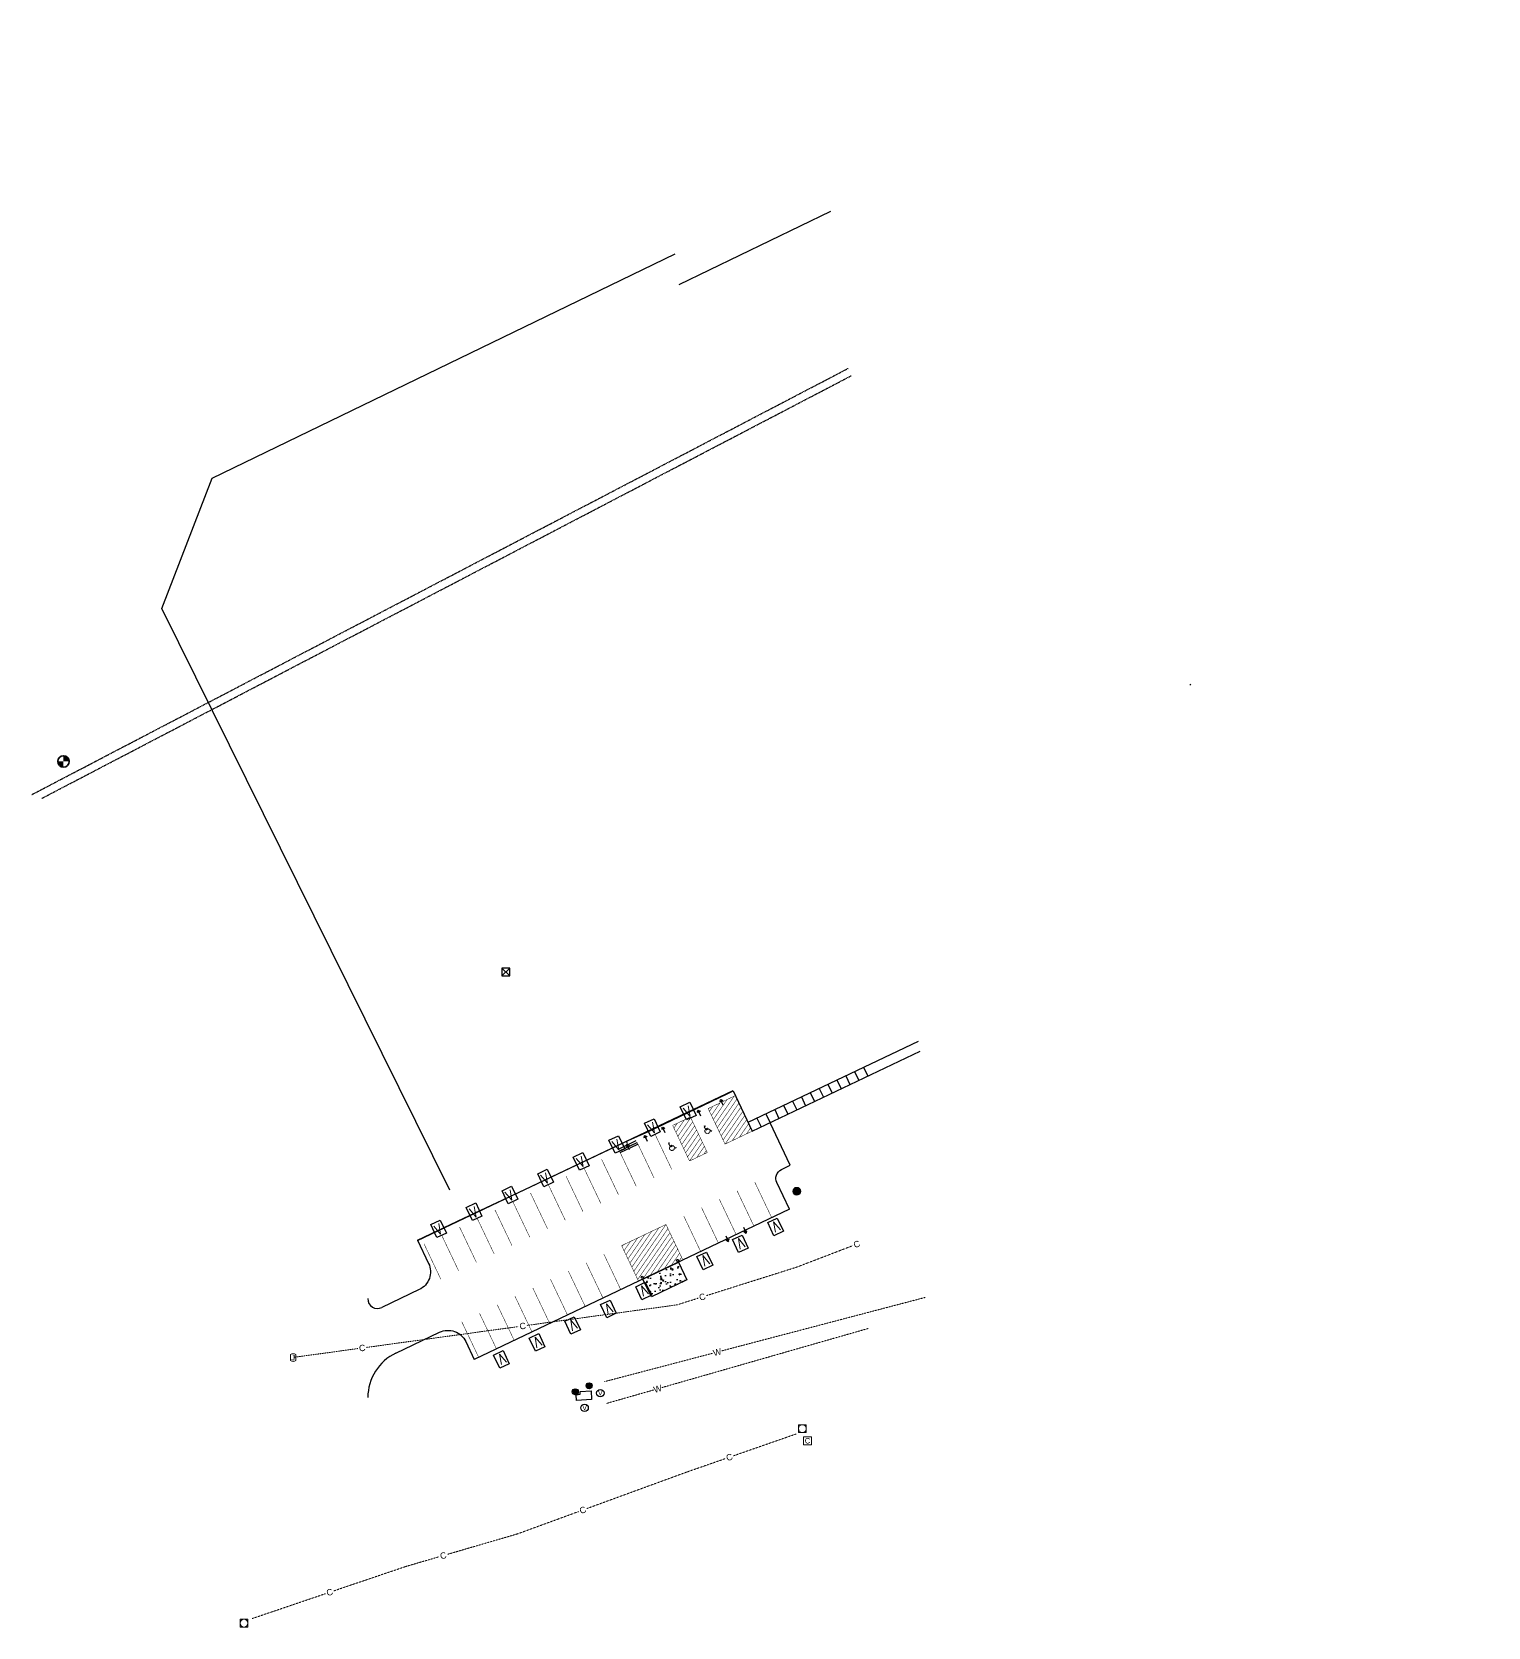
# Model space of a CAD drawing. Header units: feet. Extents: x 1390968 to 1391708, y 3961103 to 3961914.
import ezdxf
from ezdxf.enums import TextEntityAlignment as Align

# ---------------------------------------------------------------- set-up
doc = ezdxf.new("R2010")
doc.units = ezdxf.units.FT
doc.header["$MEASUREMENT"] = 0
doc.linetypes.add('D10', pattern=[0.175, 0.1, -0.075])
doc.linetypes.add('D15', pattern=[0.225, 0.15, -0.075])
for name, color, linetype in [('C-ABANDONED UTILIDOR', 9, 'D15'), ('C-BOLLARD', 4, 'Continuous'), ('C-CONCRETE', 4, 'Continuous'), ('C-NEW FENCELINE', 4, 'FENCELINE3'), ('C-NEW PVMT', 4, 'Continuous'), ('C-PAVEMENT MARKINGS', 1, 'Continuous'), ('C-SIGN', 4, 'Continuous'), ('C-WORKING', 6, 'Continuous'), ('POINTS_O', 6, 'Continuous'), ('POINTS_PLAN', 6, 'Continuous'), ('V-SITE-OTLN', 8, 'Continuous'), ('V-STEM-OTLN', 8, 'Continuous'), ('V-STEM-VENT', 7, 'Continuous'), ('V-STRM-INLT', 8, 'Continuous')]:
    doc.layers.add(name, color=color, linetype=linetype)
for name, color, linetype, lineweight in [('E-ELEC-C', 3, 'Continuous', 25), ('V-COMM-JBOX', 8, 'Continuous', 18), ('V-COMM-UNDR', 7, 'D10', 18), ('V-DOMW-MAIN-PIPE', 7, 'D10', 18), ('V-POWR-POLE', 8, 'Continuous', 18), ('V-SURV-SYMB', 8, 'Continuous', 35)]:
    doc.layers.add(name, color=color, linetype=linetype, lineweight=lineweight)
doc.styles.add('AR80', font='arial.ttf', dxfattribs={"height": 3.2})
doc.styles.add('Arial', font='arial.ttf')
doc.styles.add('RomanS', font='romans.shx', dxfattribs={"width": 0.8})
doc.linetypes.add('FENCELINE3', pattern='A,0.5,-0.1,["X",Standard,S=0.08,R=0,X=-0.04,Y=-0.04],-0.1', length=0.7)

# ---------------------------------------------------------------- blocks, each defined once
blk = doc.blocks.new('A$C4752034A')
at = {"layer": 'POINTS_O'}
blk.add_line((1391556.71, 3961581.94), (1391556.26, 3961581.72), dxfattribs=at)
at = {"layer": 'POINTS_PLAN'}
for p, q in [((1391059.18, 3961686.83), (1391294.7, 3961800.84)), ((1391033.68, 3961620.68), (1391059.18, 3961686.83)), ((1391180.1, 3961324.94), (1391033.68, 3961620.68)), ((1391163.63, 3961299.45), (1391324.07, 3961375.6))]:
    blk.add_line(p, q, dxfattribs=at)
blk = doc.blocks.new('coe-sbc')
at = {"linetype": 'Continuous'}
h = blk.add_hatch(color=256, dxfattribs=at)
h.paths.add_polyline_path([(0, 0), (-0.073, 0, 0.414214), (0, -0.073)])
h.paths.add_polyline_path([(0, 0.073), (0, 0), (0.073, 0, 0.414214)])
blk.add_circle((0, 0), 0.0728)
blk = doc.blocks.new('coe-mh')
at = {"linetype": 'Continuous'}
blk.add_lwpolyline([(-0.05, -0.05), (0.05, -0.05), (0.05, 0.05), (-0.05, 0.05)], close=True, dxfattribs=at)
blk.add_circle((0, 0), 0.05, dxfattribs=at)
blk = doc.blocks.new('coe-pedc')
blk.add_lwpolyline([(-0.05, -0.05), (0.05, -0.05), (0.05, 0.05), (-0.05, 0.05)], close=True)
at = {"style": 'Arial'}
blk.add_text('C', height=0.07, dxfattribs=at).set_placement((0, 0), align=Align.MIDDLE)
blk = doc.blocks.new('coe-gp')
blk.add_hatch(color=256).paths.add_polyline_path([(-0.0375, 0, 1), (0.0375, 0, 1)])
blk.add_circle((0, 0), 0.0375)
blk = doc.blocks.new('coe-vpipe')
blk.add_circle((0, 0), 0.0469)
at = {"style": 'Arial'}
blk.add_text('V', height=0.06, dxfattribs=at).set_placement((0, 0), align=Align.MIDDLE)
blk = doc.blocks.new('coe-pp')
blk.add_hatch(color=256).paths.add_polyline_path([(-0.05, 0, 1), (0.05, 0, 1)])
blk.add_circle((0, 0), 0.05)
blk = doc.blocks.new('COE-SD')
blk.add_lwpolyline([(-0.05, -0.05), (0.05, -0.05), (0.05, 0.05), (-0.05, 0.05)], close=True)
for points in [[(-0.05, 0.05), (0.05, -0.05)], [(-0.05, -0.05), (0.05, 0.05)]]:
    blk.add_lwpolyline(points)
blk = doc.blocks.new('coe-jbox')
at = {"lineweight": 18}
blk.add_lwpolyline([(-0.032, 0.038), (-0.032, -0.038, 0.360683), (0.032, -0.038), (0.032, 0.038, 0.360683)], format="xyb", close=True, dxfattribs=at)
at = {"style": 'Arial'}
blk.add_text('J', height=0.07, dxfattribs=at).set_placement((0, 0), align=Align.MIDDLE)
blk = doc.blocks.new('SIGN')
at = {"layer": 'C-SIGN'}
h = blk.add_hatch(color=256, dxfattribs=at)
edge = h.paths.add_edge_path()
edge.add_arc((1391271.72, 3961353.11), 0.417, 0, 360)
for points in [[(1391271.72, 3961352.7), (1391270.72, 3961352.7)], [(1391271.72, 3961352.7), (1391272.72, 3961352.7)]]:
    blk.add_lwpolyline(points, dxfattribs=at)
blk.add_circle((1391271.72, 3961353.11), 0.417, dxfattribs=at)
blk = doc.blocks.new('A$C2AEF6EE5')
at = {"layer": 'C-CONCRETE'}
h = blk.add_hatch(dxfattribs=at)
h.set_pattern_fill('AR-CONC', color=256, style=0)
h.set_pattern_definition([(50, (1391287.1395, 3961277.611), (7.1726, -0.6275), [0.75, -8.25]), (355, (1391287.1395, 3961277.611), (-1.3875, 7.522), [0.6, -6.6]), (100.45, (1391287.737, 3961277.559), (5.785, 6.8944), [0.6374, -7.0114]), (46.184, (1391287.1395, 3961279.611), (10.6724, -1.655), [1.125, -12.375]), (96.636, (1391288.029, 3961279.473), (9.3466, 9.741), [0.956, -10.517]), (351.184, (1391287.14, 3961279.611), (9.3466, 9.741), [0.9, -9.9]), (21, (1391288.1395, 3961279.111), (5.969, -4.0262), [0.75, -8.25]), (326, (1391288.1395, 3961279.111), (2.433, 7.2515), [0.6, -6.6]), (71.45, (1391288.637, 3961278.776), (8.4022, 3.2253), [0.6374, -7.0114]), (37.5, (1391287.1395, 3961277.6112), (0.1216, 3.32894), [0, -6.52, 0, -6.7, 0, -6.625]), (7.5, (1391287.1395, 3961277.6112), (2.6307, 3.9441), [0, -3.82, 0, -6.37, 0, -2.525]), (327.5, (1391284.9095, 3961277.6112), (5.33822, -0.22555), [0, -2.5, 0, -7.8, 0, -10.35]), (317.5, (1391283.9095, 3961277.6112), (5.8319, 1.001), [0, -3.25, 0, -5.18, 0, -7.35])])
h.paths.add_polyline_path([(1391300.6, 3961279.37), (1391282.54, 3961270.77), (1391278.24, 3961279.8), (1391296.3, 3961288.4)])
at = {"layer": 'C-PAVEMENT MARKINGS'}
h = blk.add_hatch(color=256, dxfattribs=at)
edge = h.paths.add_edge_path()
edge.add_line((1391312.98, 3961354.74), (1391311.64, 3961355.98))
edge.add_line((1391311.64, 3961355.98), (1391310.37, 3961355.38))
edge.add_line((1391310.37, 3961355.38), (1391309.38, 3961356.81))
edge.add_line((1391309.38, 3961356.81), (1391309.19, 3961357.2))
edge.add_arc((1391309.58, 3961357.38), 0.429, -84.15246, 205.34046, ccw=False)
edge.add_line((1391309.63, 3961356.95), (1391310.14, 3961356.22))
edge.add_line((1391310.14, 3961356.22), (1391311, 3961356.63))
edge.add_line((1391311, 3961356.63), (1391311.12, 3961356.37))
edge.add_line((1391311.12, 3961356.37), (1391310.3, 3961355.98))
edge.add_line((1391310.3, 3961355.98), (1391310.47, 3961355.74))
edge.add_line((1391310.47, 3961355.74), (1391311.69, 3961356.32))
edge.add_line((1391311.69, 3961356.32), (1391312.96, 3961355.14))
edge.add_line((1391312.96, 3961355.14), (1391313.16, 3961355.35))
edge.add_line((1391313.16, 3961355.35), (1391313.37, 3961355.16))
edge.add_line((1391313.37, 3961355.16), (1391312.98, 3961354.74))
h = blk.add_hatch(color=256, dxfattribs=at)
edge = h.paths.add_edge_path()
edge.add_line((1391294.92, 3961346.14), (1391293.58, 3961347.39))
edge.add_line((1391293.58, 3961347.39), (1391292.31, 3961346.79))
edge.add_line((1391292.31, 3961346.79), (1391291.32, 3961348.22))
edge.add_line((1391291.32, 3961348.22), (1391291.14, 3961348.6))
edge.add_arc((1391291.52, 3961348.79), 0.429, -84.15246, 205.34046, ccw=False)
edge.add_line((1391291.57, 3961348.36), (1391292.08, 3961347.63))
edge.add_line((1391292.08, 3961347.63), (1391292.94, 3961348.03))
edge.add_line((1391292.94, 3961348.03), (1391293.06, 3961347.78))
edge.add_line((1391293.06, 3961347.78), (1391292.24, 3961347.39))
edge.add_line((1391292.24, 3961347.39), (1391292.41, 3961347.15))
edge.add_line((1391292.41, 3961347.15), (1391293.63, 3961347.73))
edge.add_line((1391293.63, 3961347.73), (1391294.9, 3961346.55))
edge.add_line((1391294.9, 3961346.55), (1391295.1, 3961346.76))
edge.add_line((1391295.1, 3961346.76), (1391295.31, 3961346.56))
edge.add_line((1391295.31, 3961346.56), (1391294.92, 3961346.14))
at = {"layer": 'C-ABANDONED UTILIDOR'}
for p, q in [((1390967.58, 3961526.05), (1391382.53, 3961742.65)), ((1390972.66, 3961524.14), (1391384.19, 3961738.96))]:
    blk.add_line(p, q, dxfattribs=at)
at = {"layer": 'C-BOLLARD'}
for centre in [(1391295.87, 3961289.3), (1391277.81, 3961280.7)]:
    blk.add_circle(centre, 0.5, dxfattribs=at)
at = {"layer": 'C-CONCRETE'}
for points in [[(1391331.68, 3961359.5), (1391418.39, 3961400.77)], [(1391333.83, 3961354.99), (1391419.23, 3961395.63)], [(1391381.34, 3961383.14), (1391383.49, 3961378.62)], [(1391385.86, 3961385.28), (1391388, 3961380.77)], [(1391390.37, 3961387.43), (1391392.52, 3961382.92)], [(1391363.28, 3961374.54), (1391365.43, 3961370.03)], [(1391367.8, 3961376.69), (1391369.95, 3961372.18)], [(1391372.31, 3961378.84), (1391374.46, 3961374.32)], [(1391376.83, 3961380.99), (1391378.98, 3961376.47)], [(1391349.74, 3961368.1), (1391351.89, 3961363.58)], [(1391354.25, 3961370.24), (1391356.4, 3961365.73)], [(1391358.77, 3961372.39), (1391360.92, 3961367.88)], [(1391336.19, 3961361.65), (1391338.34, 3961357.13)], [(1391340.71, 3961363.8), (1391342.86, 3961359.28)], [(1391345.22, 3961365.95), (1391347.37, 3961361.43)], [(1391300.6, 3961279.37), (1391282.54, 3961270.77), (1391278.24, 3961279.8), (1391296.3, 3961288.4), (1391300.6, 3961279.37)]]:
    blk.add_lwpolyline(points, dxfattribs=at)
blk.add_lwpolyline([(1391300.6, 3961279.37), (1391282.54, 3961270.77), (1391278.24, 3961279.8), (1391296.3, 3961288.4)], close=True, dxfattribs=at)
at = {"layer": 'C-NEW FENCELINE', "elevation": 455.79}
blk.add_lwpolyline([(1391373.64, 3961822.39), (1391296.54, 3961785.07)], dxfattribs=at)
at = {"layer": 'C-NEW PVMT'}
blk.add_line((1391352.74, 3961315.26), (1391192.46, 3961238.98), dxfattribs=at)
for points in [[(1391163.63, 3961299.55), (1391187.16, 3961310.68), (1391221.12, 3961326.6), (1391271, 3961350.31), (1391281, 3961354.88), (1391281, 3961354.88), (1391321.09, 3961373.97), (1391324.11, 3961375.4)], [(1391324.11, 3961375.4), (1391333.83, 3961354.99)]]:
    blk.add_lwpolyline(points, dxfattribs=at)
blk.add_lwpolyline([(1391352.74, 3961315.26), (1391346.29, 3961328.8, -0.414214), (1391348.66, 3961335.46), (1391353.17, 3961337.61), (1391342.86, 3961359.28)], format="xyb", dxfattribs=at)
at = {"layer": 'C-NEW PVMT', "flags": 128}
for points in [[(1391163.63, 3961299.55), (1391169.26, 3961287.74, -0.414214), (1391164.52, 3961274.41), (1391145.54, 3961265.38)], [(1391152.65, 3961242.18), (1391174.84, 3961252.74, -0.414214), (1391188.16, 3961248.01), (1391192.46, 3961238.98)]]:
    blk.add_lwpolyline(points, format="xyb", dxfattribs=at)
at = {"layer": 'C-NEW PVMT'}
for centre, radius, start, end in [((1391143.27, 3961269.7), 4.88, 177.69506, 297.75572), ((1391163.39, 3961219.61), 25, 115.45039, 180.0002)]:
    blk.add_arc(centre, radius, start, end, dxfattribs=at)
at = {"layer": 'C-PAVEMENT MARKINGS', "const_width": 0.25, "flags": 128}
for points in [[(1391311.4, 3961366.46), (1391325.23, 3961373.04)], [(1391311.4, 3961366.46), (1391319.99, 3961348.4)], [(1391312.05, 3961365.08), (1391313.78, 3961367.6)], [(1391313.05, 3961363), (1391317.39, 3961369.31)], [(1391314.04, 3961360.91), (1391321.01, 3961371.03)], [(1391315.03, 3961358.83), (1391324.62, 3961372.75)], [(1391316.02, 3961356.74), (1391326.06, 3961371.31)], [(1391317.02, 3961354.66), (1391327.05, 3961369.23)], [(1391318.01, 3961352.57), (1391328.04, 3961367.14)], [(1391293.34, 3961357.87), (1391302.37, 3961362.16)], [(1391293.99, 3961356.49), (1391295.72, 3961359)], [(1391294.99, 3961354.4), (1391299.34, 3961360.72)], [(1391295.98, 3961352.32), (1391302.53, 3961361.83)], [(1391296.97, 3961350.23), (1391303.52, 3961359.74)], [(1391302.37, 3961362.16), (1391310.96, 3961344.1)], [(1391319, 3961350.49), (1391329.03, 3961365.06)], [(1391319.99, 3961348.4), (1391330.03, 3961362.97)], [(1391323.6, 3961350.12), (1391331.02, 3961360.89)], [(1391327.22, 3961351.84), (1391332.01, 3961358.8)], [(1391284.31, 3961353.57), (1391292.9, 3961335.51)], [(1391293.34, 3961357.87), (1391301.93, 3961339.81)], [(1391297.96, 3961348.15), (1391304.51, 3961357.66)], [(1391298.96, 3961346.06), (1391305.5, 3961355.57)], [(1391299.95, 3961343.98), (1391306.5, 3961353.49)], [(1391300.94, 3961341.89), (1391307.49, 3961351.4)], [(1391319.99, 3961348.4), (1391333.83, 3961354.99)], [(1391330.83, 3961353.56), (1391333, 3961356.72)], [(1391266.25, 3961344.97), (1391274.85, 3961326.91)], [(1391275.28, 3961349.27), (1391283.87, 3961331.21)], [(1391301.93, 3961339.81), (1391308.48, 3961349.32)], [(1391301.93, 3961339.81), (1391310.96, 3961344.1)], [(1391305.55, 3961341.53), (1391309.47, 3961347.23)], [(1391309.16, 3961343.24), (1391310.47, 3961345.15)], [(1391248.19, 3961336.38), (1391256.79, 3961318.32)], [(1391257.22, 3961340.68), (1391265.82, 3961322.62)], [(1391230.13, 3961327.78), (1391238.73, 3961309.73)], [(1391239.16, 3961332.08), (1391247.76, 3961314.02)], [(1391335.11, 3961329.02), (1391343.71, 3961310.96)], [(1391212.07, 3961319.19), (1391220.67, 3961301.13)], [(1391221.1, 3961323.49), (1391229.7, 3961305.43)], [(1391317.05, 3961320.42), (1391325.65, 3961302.36)], [(1391326.08, 3961324.72), (1391334.68, 3961306.66)], [(1391194.01, 3961310.6), (1391202.61, 3961292.54)], [(1391203.04, 3961314.89), (1391211.64, 3961296.83)], [(1391298.99, 3961311.83), (1391307.59, 3961293.77)], [(1391308.02, 3961316.13), (1391316.62, 3961298.07)], [(1391175.95, 3961302), (1391184.55, 3961283.94)], [(1391184.98, 3961306.3), (1391193.58, 3961288.24)], [(1391267.39, 3961296.79), (1391289.96, 3961307.53)], [(1391270.61, 3961290.01), (1391279.13, 3961302.37)], [(1391271.61, 3961287.92), (1391282.74, 3961304.09)], [(1391272.6, 3961285.84), (1391286.35, 3961305.81)], [(1391273.59, 3961283.75), (1391289.96, 3961307.53)], [(1391274.58, 3961281.67), (1391290.96, 3961305.45)], [(1391275.58, 3961279.58), (1391291.95, 3961303.36)], [(1391289.96, 3961307.53), (1391298.56, 3961289.47)], [(1391166.93, 3961297.7), (1391175.52, 3961279.64)], [(1391267.39, 3961296.79), (1391275.98, 3961278.73)], [(1391267.64, 3961296.27), (1391268.29, 3961297.22)], [(1391268.63, 3961294.18), (1391271.9, 3961298.94)], [(1391269.62, 3961292.1), (1391275.52, 3961300.65)], [(1391278.11, 3961279.74), (1391292.94, 3961301.27)], [(1391281.73, 3961281.46), (1391293.93, 3961299.19)], [(1391285.34, 3961283.18), (1391294.93, 3961297.1)], [(1391288.95, 3961284.9), (1391295.92, 3961295.02)], [(1391249.33, 3961288.19), (1391257.92, 3961270.13)], [(1391258.36, 3961292.49), (1391266.95, 3961274.43)], [(1391292.56, 3961286.62), (1391296.91, 3961292.93)], [(1391296.17, 3961288.34), (1391297.9, 3961290.85)], [(1391231.27, 3961279.6), (1391239.87, 3961261.54)], [(1391240.3, 3961283.89), (1391248.9, 3961265.84)], [(1391213.21, 3961271), (1391221.81, 3961252.94)], [(1391222.24, 3961275.3), (1391230.84, 3961257.24)], [(1391195.15, 3961262.41), (1391203.75, 3961244.35)], [(1391204.18, 3961266.71), (1391212.78, 3961248.65)], [(1391186.12, 3961258.11), (1391194.72, 3961240.05)]]:
    blk.add_lwpolyline(points, dxfattribs=at)
for points in [[(1391312.98, 3961354.74), (1391311.64, 3961355.98), (1391310.37, 3961355.38), (1391309.38, 3961356.81), (1391309.19, 3961357.2, -3.147297), (1391309.63, 3961356.95), (1391310.14, 3961356.22), (1391311, 3961356.63), (1391311.12, 3961356.37), (1391310.3, 3961355.98), (1391310.47, 3961355.74), (1391311.69, 3961356.32), (1391312.96, 3961355.14), (1391313.16, 3961355.35), (1391313.37, 3961355.16)], [(1391312.17, 3961355.1, -1.227326), (1391309.96, 3961355.47), (1391309.77, 3961355.75, 1.193868), (1391312.44, 3961354.85)], [(1391294.92, 3961346.14), (1391293.58, 3961347.39), (1391292.31, 3961346.79), (1391291.32, 3961348.22), (1391291.14, 3961348.6, -3.147297), (1391291.57, 3961348.36), (1391292.08, 3961347.63), (1391292.94, 3961348.03), (1391293.06, 3961347.78), (1391292.24, 3961347.39), (1391292.41, 3961347.15), (1391293.63, 3961347.73), (1391294.9, 3961346.55), (1391295.1, 3961346.76), (1391295.31, 3961346.56)], [(1391294.11, 3961346.5, -1.227326), (1391291.9, 3961346.88), (1391291.71, 3961347.15, 1.193868), (1391294.38, 3961346.25)]]:
    blk.add_lwpolyline(points, format="xyb", close=True, dxfattribs=at)
at = {"layer": 'C-WORKING'}
for points in [[(1391319.09, 3961368.12), (1391317.89, 3961370.66)], [(1391307.6, 3961362.66), (1391306.4, 3961365.19)], [(1391280.51, 3961349.76), (1391279.31, 3961352.3)], [(1391289.54, 3961354.06), (1391288.34, 3961356.59)], [(1391265.82, 3961345.88), (1391274.85, 3961350.17)], [(1391266.25, 3961344.97), (1391275.28, 3961349.27)], [(1391266.68, 3961344.07), (1391275.71, 3961348.37)], [(1391271.48, 3961345.47), (1391270.28, 3961348)], [(1391320.3, 3961301.82), (1391321.5, 3961299.28)], [(1391329.33, 3961306.11), (1391330.53, 3961303.58)]]:
    blk.add_lwpolyline(points, dxfattribs=at)
at = {"layer": 'C-WORKING', "elevation": 455.79}
blk.add_lwpolyline([(1391270.41, 3961348.7), (1391269.9, 3961349.79)], dxfattribs=at)
at = {"layer": 'E-ELEC-C'}
for points in [[(1391297.24, 3961367.33), (1391302.08, 3961369.63), (1391305.23, 3961362.98), (1391300.38, 3961360.69)], [(1391279.06, 3961358.98), (1391283.9, 3961361.28), (1391287.05, 3961354.63), (1391282.21, 3961352.34)], [(1391260.97, 3961350.37), (1391265.81, 3961352.67), (1391268.96, 3961346.02), (1391264.12, 3961343.73)], [(1391242.83, 3961341.78), (1391247.67, 3961344.08), (1391250.82, 3961337.43), (1391245.97, 3961335.14)], [(1391224.72, 3961333.35), (1391229.56, 3961335.64), (1391232.71, 3961329), (1391227.86, 3961326.7)], [(1391206.61, 3961324.68), (1391211.45, 3961326.97), (1391214.6, 3961320.33), (1391209.75, 3961318.03)], [(1391188.42, 3961316.16), (1391193.26, 3961318.46), (1391196.41, 3961311.81), (1391191.57, 3961309.52)], [(1391170.39, 3961307.5), (1391175.23, 3961309.79), (1391178.38, 3961303.15), (1391173.53, 3961300.85)], [(1391349.64, 3961304.12), (1391344.8, 3961301.82), (1391341.65, 3961308.47), (1391346.5, 3961310.76)], [(1391331.75, 3961295.52), (1391326.9, 3961293.22), (1391323.75, 3961299.87), (1391328.6, 3961302.16)], [(1391313.71, 3961286.85), (1391308.87, 3961284.55), (1391305.72, 3961291.2), (1391310.57, 3961293.49)], [(1391282.53, 3961271.57), (1391277.68, 3961269.28), (1391274.54, 3961275.92), (1391279.38, 3961278.21)], [(1391264.65, 3961262.43), (1391259.8, 3961260.13), (1391256.65, 3961266.78), (1391261.5, 3961269.07)], [(1391246.49, 3961254.01), (1391241.64, 3961251.72), (1391238.49, 3961258.36), (1391243.34, 3961260.65)], [(1391228.39, 3961245.4), (1391223.55, 3961243.11), (1391220.4, 3961249.75), (1391225.25, 3961252.04)], [(1391210.3, 3961236.79), (1391205.46, 3961234.5), (1391202.31, 3961241.14), (1391207.16, 3961243.43)]]:
    blk.add_lwpolyline(points, close=True, dxfattribs=at)
at = {"layer": 'V-COMM-UNDR'}
for points in [[(1391384.83, 3961296.74), (1391356.26, 3961285.79), (1391310.56, 3961271.4)], [(1391306.29, 3961270.06), (1391295.63, 3961266.7), (1391219.32, 3961256.25)], [(1391214.88, 3961255.64), (1391137.72, 3961245.06)], [(1391133.28, 3961244.46), (1391101.18, 3961240.06)], [(1391324.29, 3961189.97), (1391356.08, 3961201.04)], [(1391249.75, 3961163.15), (1391300.32, 3961181.63), (1391320.06, 3961188.5)], [(1391178.86, 3961139.88), (1391214.52, 3961150.29), (1391245.54, 3961161.62)], [(1391121.08, 3961121.31), (1391157.53, 3961133.66), (1391174.56, 3961138.63)], [(1391079.59, 3961107.24), (1391116.84, 3961119.87)]]:
    blk.add_lwpolyline(points, dxfattribs=at)
at = {"layer": 'V-DOMW-MAIN-PIPE'}
for points in [[(1391421.73, 3961270.46), (1391318.14, 3961243.26)], [(1391392.75, 3961254.68), (1391287.9, 3961224.65)], [(1391313.81, 3961242.12), (1391258.7, 3961227.65)], [(1391283.59, 3961223.41), (1391259.86, 3961216.62)]]:
    blk.add_lwpolyline(points, dxfattribs=at)
at = {"layer": 'V-STEM-OTLN', "flags": 128}
blk.add_lwpolyline([(1391252.15, 3961218.51), (1391244.49, 3961218.08), (1391244.27, 3961221.02), (1391246.38, 3961221.26), (1391246.32, 3961222.57), (1391251.91, 3961222.95)], close=True, dxfattribs=at)
at = {"layer": 'C-SIGN'}
for p, rotation in [((1837396.55, -213431.05), 25.45077689190241), ((1837385.06, -213436.52), 25.45077689190241), ((1837357.97, -213449.41), 25.45077689190232), ((1837367, -213445.12), 25.45077689190232), ((1837348.95, -213453.71), 25.45077689190232)]:
    blk.add_blockref('SIGN', p, dxfattribs=dict(at, rotation=rotation))
at = {"layer": 'C-SIGN', "xscale": -1, "rotation": 205.4507769274591}
for p in [(-1567259.1, 6940347.53), (-1567268.13, 6940343.24)]:
    blk.add_blockref('SIGN', p, dxfattribs=at)
at = {"layer": 'V-COMM-JBOX', "xscale": 40, "yscale": 40, "zscale": 40}
blk.add_blockref('coe-jbox', (1391100.41, 3961239.85), dxfattribs=at)
at = {"layer": 'V-COMM-JBOX', "xscale": 40, "yscale": 40}
for name, p in [('coe-mh', (1391359.3, 3961203.77)), ('coe-pedc', (1391361.91, 3961197.62)), ('coe-mh', (1391075.4, 3961104.9))]:
    blk.add_blockref(name, p, dxfattribs=at)
at = {"layer": 'V-POWR-POLE', "xscale": 40, "yscale": 40, "zscale": 40}
blk.add_blockref('coe-pp', (1391356.45, 3961324.41), dxfattribs=at)
at = {"layer": 'V-SITE-OTLN', "xscale": 40, "yscale": 40}
for p in [(1391243.84, 3961222.52), (1391250.85, 3961225.57)]:
    blk.add_blockref('coe-gp', p, dxfattribs=at)
at = {"layer": 'V-STEM-VENT', "xscale": 40, "yscale": 40}
for p in [(1391256.58, 3961221.84), (1391248.58, 3961214.36)]:
    blk.add_blockref('coe-vpipe', p, dxfattribs=at)
at = {"layer": 'V-STRM-INLT', "xscale": 40, "yscale": 40, "zscale": 40}
blk.add_blockref('COE-SD', (1391208.55, 3961435.84), dxfattribs=at)
at = {"layer": 'V-SURV-SYMB', "xscale": 40, "yscale": 40}
blk.add_blockref('coe-sbc', (1390983.63, 3961542.91), dxfattribs=at)
at = {"layer": 'E-ELEC-C', "style": 'RomanS', "width": 0.8}
for rotation, p in [(25.34, (1391300.77, 3961361.81)), (25.34, (1391282.6, 3961353.46)), (25.34, (1391264.51, 3961344.85)), (25.34, (1391246.37, 3961336.26)), (25.34, (1391228.25, 3961327.82)), (25.34, (1391210.14, 3961319.15)), (25.34, (1391191.96, 3961310.64)), (25.34, (1391173.92, 3961301.97)), (205.34, (1391346.11, 3961309.64)), (205.34, (1391328.21, 3961301.04)), (205.34, (1391310.17, 3961292.38)), (205.34, (1391278.99, 3961277.1)), (205.34, (1391261.11, 3961267.95)), (205.34, (1391242.95, 3961259.54)), (205.34, (1391224.86, 3961250.93)), (205.34, (1391206.77, 3961242.32))]:
    blk.add_text('V', height=5.21, rotation=rotation, dxfattribs=at).set_placement(p)
at = {"layer": 'V-COMM-UNDR', "style": 'AR80'}
for rotation, p in [(20.97367, (1391386.92, 3961297.54)), (17.47419, (1391308.43, 3961270.73)), (7.80249, (1391217.1, 3961255.94)), (7.80249, (1391135.5, 3961244.76)), (19.19003, (1391322.17, 3961189.24)), (20.06782, (1391247.64, 3961162.39)), (16.26254, (1391176.71, 3961139.26)), (18.72588, (1391118.96, 3961120.59))]:
    blk.add_text('C', height=3.2, rotation=rotation, dxfattribs=at).set_placement(p, align=Align.MIDDLE)
at = {"layer": 'V-DOMW-MAIN-PIPE', "style": 'AR80'}
for rotation, p in [(14.71303, (1391315.97, 3961242.69)), (15.98131, (1391285.74, 3961224.03))]:
    blk.add_text('W', height=3.2, rotation=rotation, dxfattribs=at).set_placement(p, align=Align.MIDDLE)

msp = doc.modelspace()

# ---------------------------------------------------------------- block references
for name in ['A$C4752034A', 'A$C2AEF6EE5']:
    msp.add_blockref(name, (0, 0))

doc.saveas('drawing.dxf')
